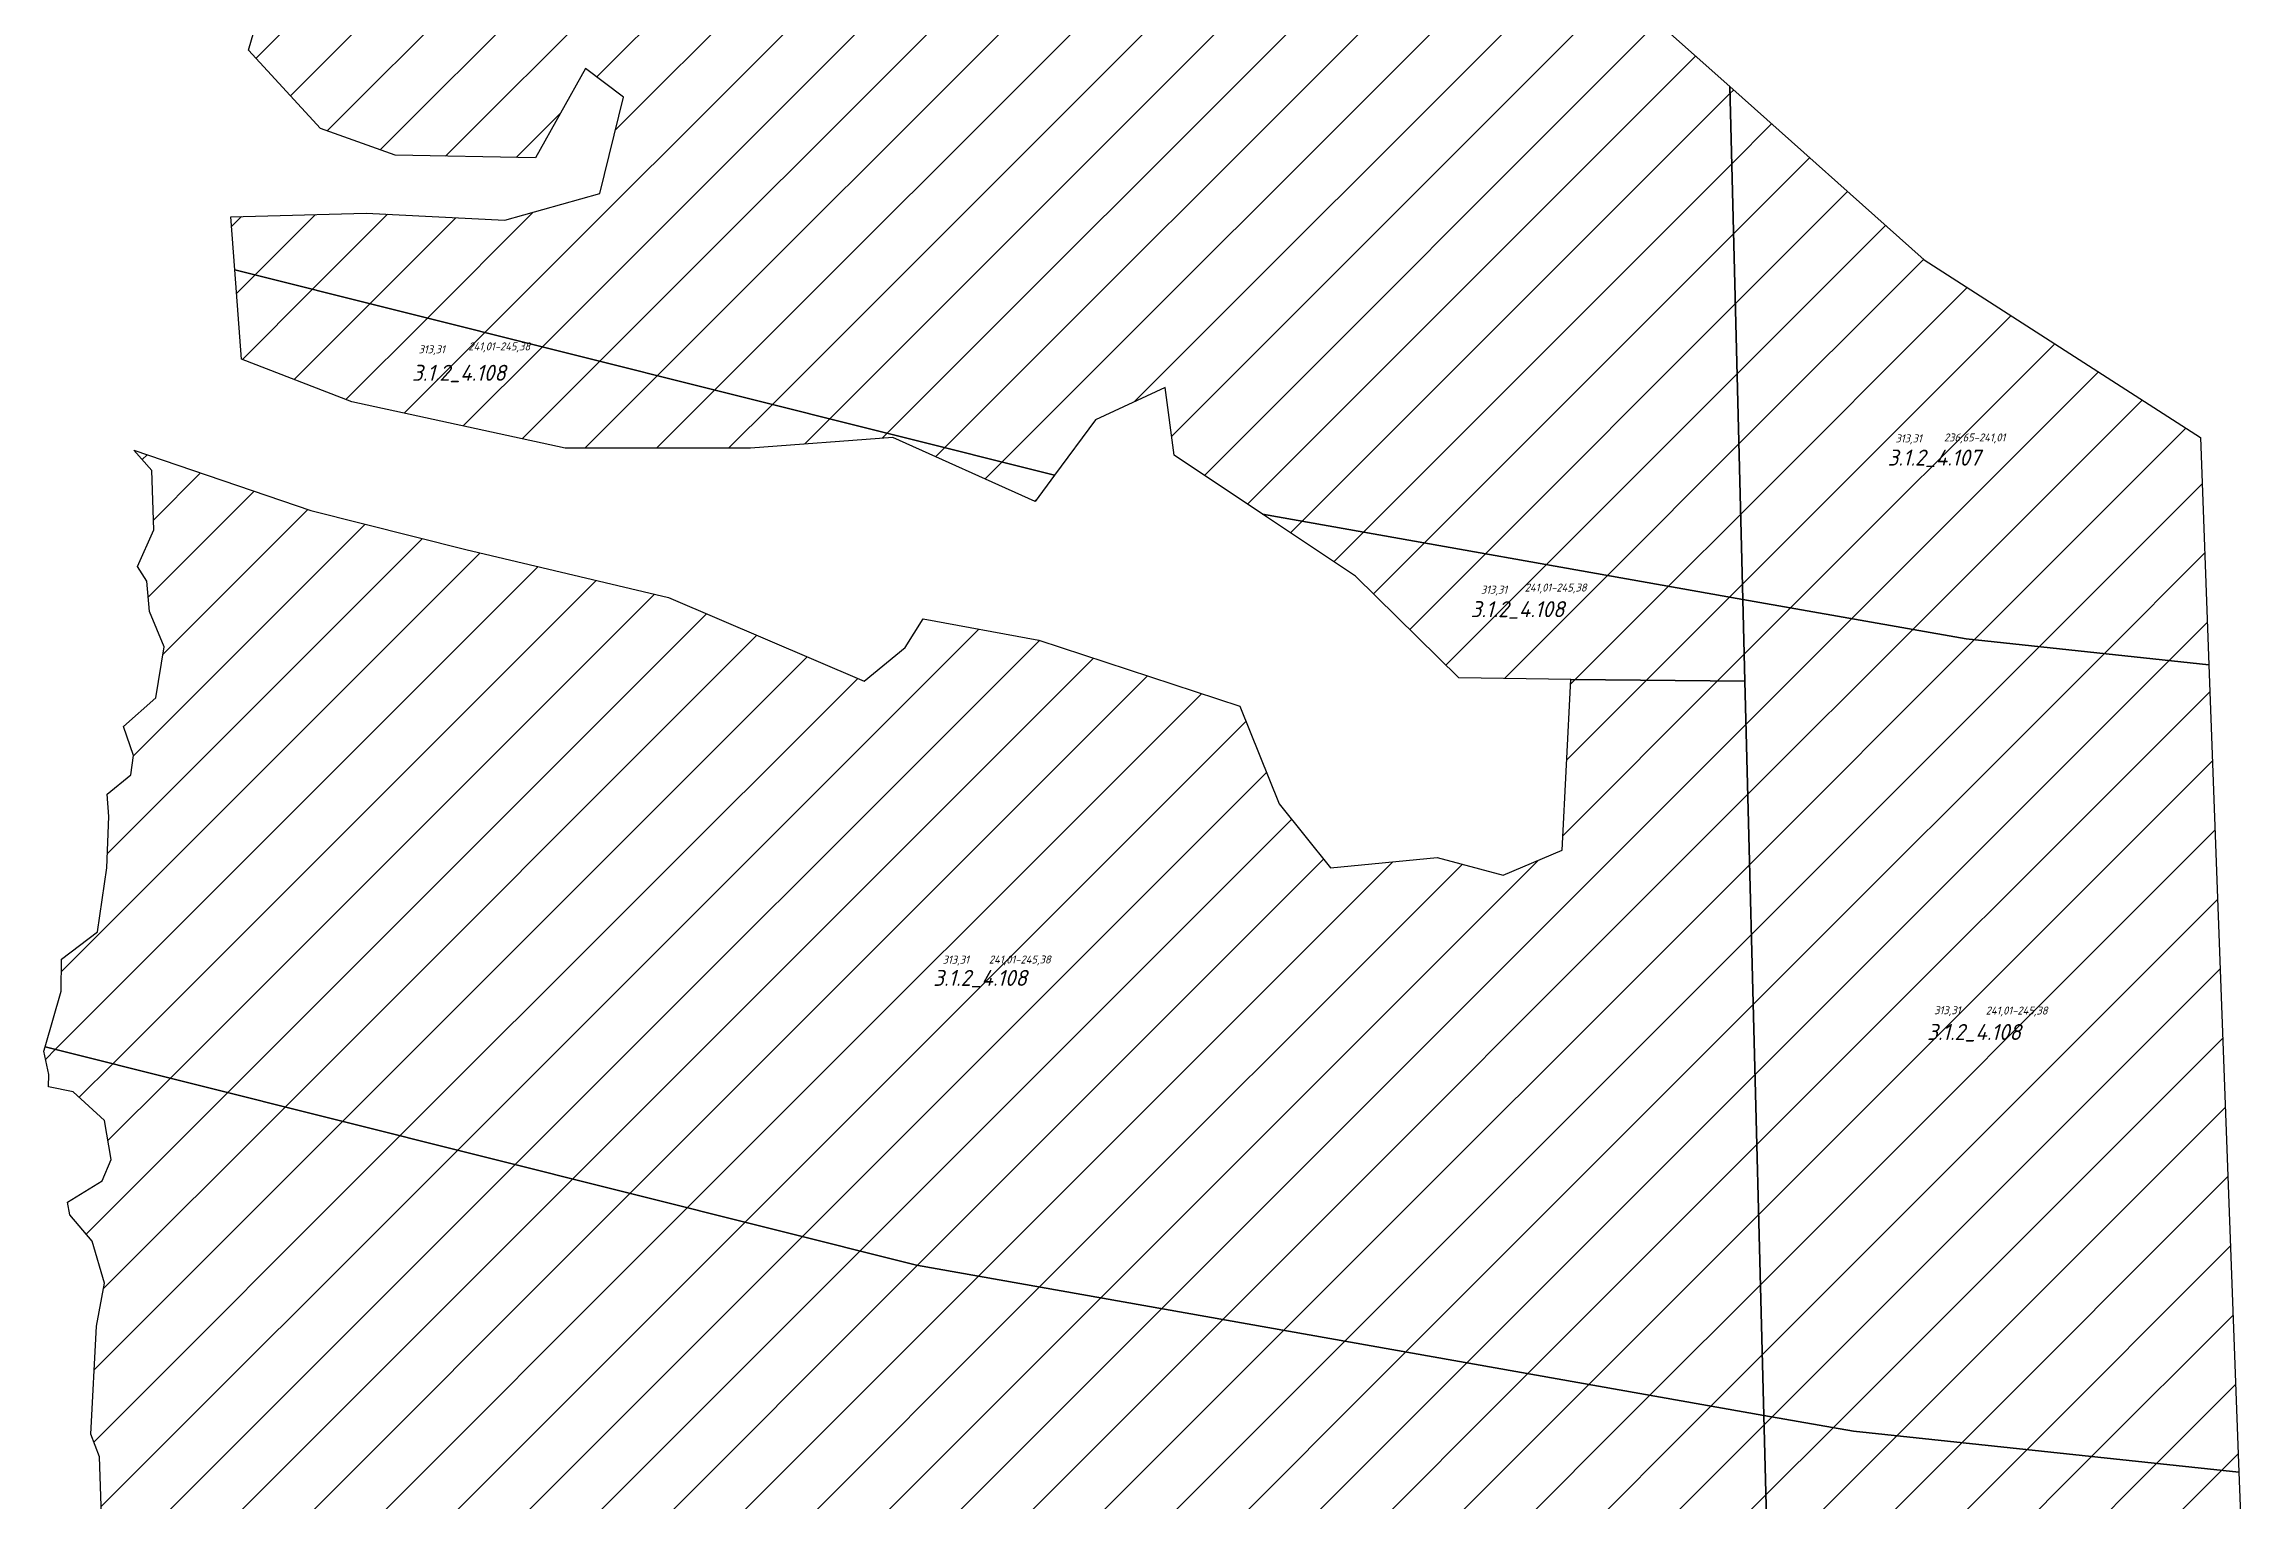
# Model space of a CAD drawing. Header units: millimetres. Extents: x 2242288 to 2245577, y 377443 to 382303.
# Drawn here: x 2242796 to 2244171, y 378266 to 379176 of the extents above; entities that cross this region are included whole.
import ezdxf

# ---------------------------------------------------------------- set-up
doc = ezdxf.new("R2010")
doc.units = ezdxf.units.MM
for name, color, linetype in [('об_3.1.2_4.107', 41, 'Continuous'), ('об_3.1.2_4.108', 41, 'Continuous'), ('об_3.1.2_4.109', 41, 'Continuous'), ('подписи', 41, 'Continuous'), ('штриховка_об_3.1.2_4.107', 41, 'Continuous'), ('штриховка_об_3.1.2_4.108', 41, 'Continuous'), ('штриховка_об_3.1.2_4.109', 41, 'Continuous')]:
    doc.layers.add(name, color=color, linetype=linetype)
doc.styles.add('GOST-2.304_Type-B_italic', font='GOST Common Italic.ttf')

msp = doc.modelspace()

# ---------------------------------------------------------------- hatches: boundary and pattern name
at = {"layer": 'штриховка_об_3.1.2_4.107'}
h = msp.add_hatch(dxfattribs=at)
h.set_pattern_fill('ANSI31', color=256, scale=10)
h.paths.add_polyline_path([(2242948.1, 379548.8), (2243043, 379517.8), (2243478.1, 379408.8), (2243719.9, 379264.6), (2243849.7, 379148.9), (2243857.9, 378828.5), (2243557.7, 378881.8), (2243502.5, 378918.6), (2243496.9, 378960.9), (2243453.5, 378940.8), (2243427.9, 378906.2), (2242915.7, 379034.5), (2242913.2, 379067.6), (2242997.7, 379069.8), (2243084.4, 379065.4), (2243143.7, 379082.2), (2243158.5, 379142.4), (2243134.8, 379160.2), (2243103.5, 379104.5), (2243015.8, 379106), (2242969.3, 379122.8), (2242924.2, 379171.6), (2242943.9, 379239.2), (2242958, 379266.5), (2242907.3, 379259), (2242881, 379271.2), (2242880.1, 379333.1), (2242819, 379354.7), (2242851, 379406.4), (2242899.8, 379449.6), (2242959, 379448.6), (2243013.4, 379420.5), (2243048.2, 379462.7), (2243036, 379498.4), (2243007.8, 379500.3), (2242974.9, 379494.7), (2242937.4, 379492.8), (2242919.5, 379505.9), (2242929.9, 379528.5)])
h = msp.add_hatch(dxfattribs=at)
h.set_pattern_fill('ANSI31', color=256, scale=10)
h.paths.add_polyline_path([(2243849.7, 379148.9), (2243971.1, 379040.7), (2244143.7, 378929.7), (2244149, 378787.6), (2243997.4, 378803.8), (2243857.9, 378828.5)])
at = {"layer": 'штриховка_об_3.1.2_4.108'}
h = msp.add_hatch(dxfattribs=at)
h.set_pattern_fill('ANSI31', color=256, scale=10)
h.paths.add_polyline_path([(2242919.9, 378978.7), (2242915.7, 379034.5), (2243427.9, 378906.2), (2243415.8, 378889.7), (2243326.8, 378929.7), (2243237.8, 378923), (2243122.2, 378923), (2242988.8, 378952)])
h = msp.add_hatch(dxfattribs=at)
h.set_pattern_fill('ANSI31', color=256, scale=10)
h.paths.add_polyline_path([(2242797.3, 378549), (2242807.2, 378583.7), (2242807.5, 378603.8), (2242830, 378620.8), (2242835.8, 378660.8), (2242837, 378692.8), (2242835.9, 378706.8), (2242850.7, 378718.8), (2242852.4, 378730.9), (2242846.1, 378749), (2242866.3, 378766.9), (2242871.6, 378798.8), (2242862.5, 378821), (2242860.7, 378839.8), (2242855, 378849), (2242865.1, 378872), (2242863.8, 378909), (2242852.6, 378921.7), (2242963.2, 378884.1), (2243060, 378859.7), (2243186.7, 378829.7), (2243309, 378777.4), (2243334.6, 378798.5), (2243345.7, 378816.3), (2243418, 378803), (2243543.6, 378761.8), (2243568.1, 378700.7), (2243600.3, 378660.7), (2243667, 378667.3), (2243708.2, 378656.2), (2243744.9, 378671.8), (2243750.4, 378778.5), (2243859.2, 378777.4), (2243871, 378318.6), (2243341.7, 378412.6)])
h = msp.add_hatch(dxfattribs=at)
h.set_pattern_fill('ANSI31', color=256, scale=10)
h.paths.add_polyline_path([(2243557.7, 378881.8), (2243857.9, 378828.5), (2243859.2, 378777.4), (2243750.4, 378778.5), (2243680.4, 378779.6), (2243615.9, 378843)])
h = msp.add_hatch(dxfattribs=at)
h.set_pattern_fill('ANSI31', color=256, scale=10)
h.paths.add_polyline_path([(2243857.9, 378828.5), (2243997.4, 378803.8), (2244149, 378787.6), (2244167.8, 378283.1), (2243927, 378308.7), (2243871, 378318.6), (2243859.2, 378777.4)])
at = {"layer": 'штриховка_об_3.1.2_4.109'}
h = msp.add_hatch(dxfattribs=at)
h.set_pattern_fill('ANSI31', color=256, scale=10)
h.paths.add_polyline_path([(2242874.6, 378014.4), (2242869.9, 378047.2), (2242851.6, 378073.8), (2242845.3, 378090.8), (2242841.1, 378108.3), (2242841.4, 378128.1), (2242830.4, 378147.5), (2242829.4, 378173.7), (2242830.6, 378199.2), (2242821.9, 378237.8), (2242832.5, 378255.8), (2242831.1, 378292.7), (2242825.7, 378307), (2242829.2, 378374.3), (2242834.4, 378401.3), (2242826.5, 378427.4), (2242812.6, 378444), (2242811.1, 378451.8), (2242832.9, 378465.1), (2242838.4, 378478.6), (2242834.4, 378503), (2242814.8, 378520.8), (2242799.4, 378523.9), (2242799.6, 378531.6), (2242796.5, 378546.3), (2242797.3, 378549), (2243341.7, 378412.6), (2243871, 378318.6), (2243881.4, 377916), (2243823.5, 377858), (2243765.6, 377835.6), (2243739.4, 377876.7), (2243728.4, 377836.4), (2243236.7, 377923.7)])
h = msp.add_hatch(dxfattribs=at)
h.set_pattern_fill('ANSI31', color=256, scale=10)
h.paths.add_polyline_path([(2243881.4, 377916), (2243871, 378318.6), (2243927, 378308.7), (2244167.8, 378283.1), (2244171, 378198.1), (2244150.4, 378132.7), (2244111.2, 378100.9), (2244086.9, 378071), (2244075.7, 377994.4), (2243937.4, 377906.6)])

# ---------------------------------------------------------------- linework, layer by layer
at = {"layer": 'об_3.1.2_4.107'}
msp.add_lwpolyline([(2243719.9, 379264.6), (2243849.7, 379148.9), (2243857.9, 378828.5), (2243557.7, 378881.8), (2243502.5, 378918.6), (2243496.9, 378960.9), (2243453.5, 378940.8), (2243427.9, 378906.2), (2242915.7, 379034.5), (2242913.2, 379067.6), (2242997.7, 379069.8), (2243084.4, 379065.4), (2243143.7, 379082.2), (2243158.5, 379142.4), (2243134.8, 379160.2), (2243103.5, 379104.5), (2243015.8, 379106), (2242969.3, 379122.8), (2242924.2, 379171.6), (2242943.9, 379239.2)], dxfattribs=at)
msp.add_lwpolyline([(2243849.7, 379148.9), (2243971.1, 379040.7), (2244143.7, 378929.7), (2244149, 378787.6), (2243997.4, 378803.8), (2243857.9, 378828.5)], close=True, dxfattribs=at)
at = {"layer": 'об_3.1.2_4.108'}
for points in [[(2242919.9, 378978.7), (2242915.7, 379034.5), (2243427.9, 378906.2), (2243415.8, 378889.7), (2243326.8, 378929.7), (2243237.8, 378923), (2243122.2, 378923), (2242988.8, 378952)], [(2242797.3, 378549), (2242807.2, 378583.7), (2242807.5, 378603.8), (2242830, 378620.8), (2242835.8, 378660.8), (2242837, 378692.8), (2242835.9, 378706.8), (2242850.7, 378718.8), (2242852.4, 378730.9), (2242846.1, 378749), (2242866.3, 378766.9), (2242871.6, 378798.8), (2242862.5, 378821), (2242860.7, 378839.8), (2242855, 378849), (2242865.1, 378872), (2242863.8, 378909), (2242852.6, 378921.7), (2242963.2, 378884.1), (2243060, 378859.7), (2243186.7, 378829.7), (2243309, 378777.4), (2243334.6, 378798.5), (2243345.7, 378816.3), (2243418, 378803), (2243543.6, 378761.8), (2243568.1, 378700.7), (2243600.3, 378660.7), (2243667, 378667.3), (2243708.2, 378656.2), (2243744.9, 378671.8), (2243750.4, 378778.5), (2243859.2, 378777.4), (2243871, 378318.6), (2243341.7, 378412.6)], [(2243557.7, 378881.8), (2243857.9, 378828.5), (2243859.2, 378777.4), (2243750.4, 378778.5), (2243680.4, 378779.6), (2243615.9, 378843)], [(2243857.9, 378828.5), (2243997.4, 378803.8), (2244149, 378787.6), (2244167.8, 378283.1), (2243927, 378308.7), (2243871, 378318.6), (2243859.2, 378777.4)]]:
    msp.add_lwpolyline(points, close=True, dxfattribs=at)
at = {"layer": 'об_3.1.2_4.109'}
msp.add_lwpolyline([(2242832.5, 378255.8), (2242831.1, 378292.7), (2242825.7, 378307), (2242829.2, 378374.3), (2242834.4, 378401.3), (2242826.5, 378427.4), (2242812.6, 378444), (2242811.1, 378451.8), (2242832.9, 378465.1), (2242838.4, 378478.6), (2242834.4, 378503), (2242814.8, 378520.8), (2242799.4, 378523.9), (2242799.6, 378531.6), (2242796.5, 378546.3), (2242797.3, 378549), (2243341.7, 378412.6), (2243871, 378318.6), (2243881.4, 377916)], dxfattribs=at)
msp.add_lwpolyline([(2243881.4, 377916), (2243871, 378318.6), (2243927, 378308.7), (2244167.8, 378283.1), (2244171, 378198.1), (2244150.4, 378132.7), (2244111.2, 378100.9), (2244086.9, 378071), (2244075.7, 377994.4), (2243937.4, 377906.6)], close=True, dxfattribs=at)

# ---------------------------------------------------------------- texts
at = {"layer": 'подписи', "attachment_point": 1, "style": 'GOST-2.304_Type-B_italic'}
for s, insert, char_height in [('313,31', (2243030.5, 378987.3), 5), ('241,01-245,38', (2243061.6, 378989.1), 5), ('3.1.2_4.108', (2243026.4, 378975.1), 10), ('313,31', (2243953.2, 378931.6), 5), ('236,65-241,01', (2243983.5, 378932.2), 5), ('3.1.2_4.107', (2243948.3, 378922.1), 10), ('313,31', (2243694.2, 378837.1), 5), ('241,01-245,38', (2243721.6, 378838.4), 5), ('3.1.2_4.108', (2243687.8, 378827.4), 10), ('313,31', (2243357.9, 378605.9), 5), ('241,01-245,38', (2243386.8, 378606), 5), ('3.1.2_4.108', (2243352, 378597), 10), ('313,31', (2243977.4, 378574.3), 5), ('241,01-245,38', (2244009.6, 378574.1), 5), ('3.1.2_4.108', (2243973, 378563.2), 10)]:
    msp.add_mtext_dynamic_manual_height_columns(s, width=75.27, gutter_width=12.5, heights=[0], dxfattribs=dict(at, insert=insert, char_height=char_height))

doc.saveas('drawing.dxf')
